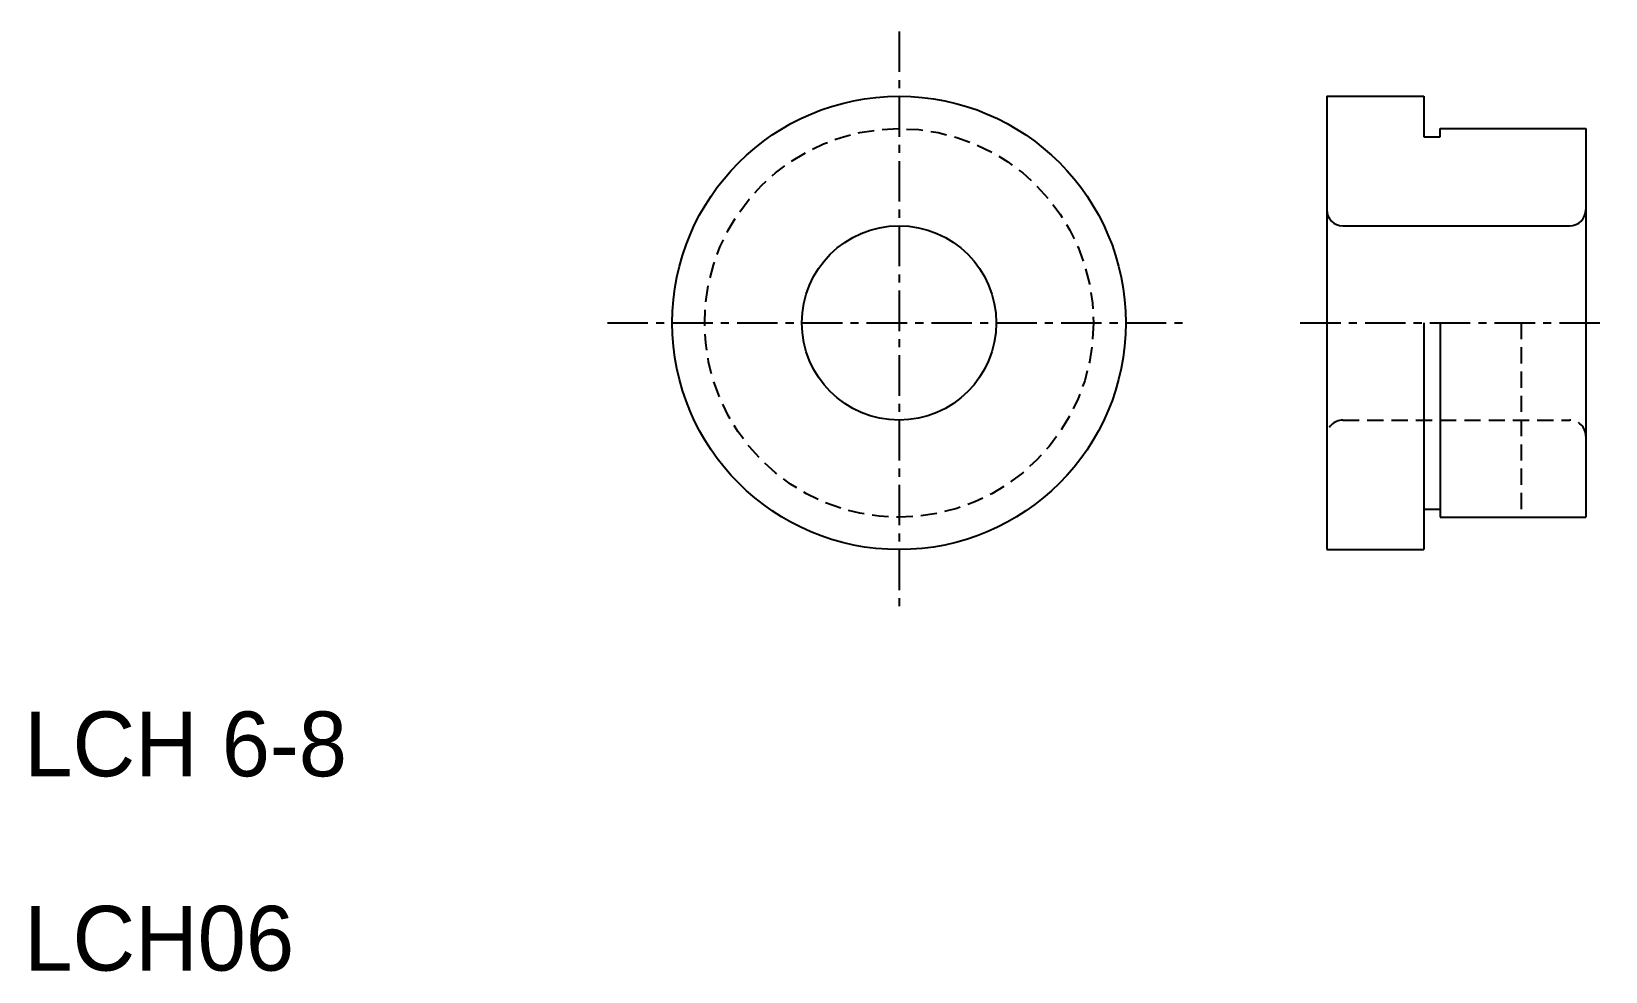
# Model space of a CAD drawing. Extents: x 10.2 to 58.8, y 10 to 39.
import ezdxf

# ---------------------------------------------------------------- set-up
doc = ezdxf.new("R2010")
doc.units = 0
doc.linetypes.add('CENTER', pattern=[2, 1.25, -0.25, 0.25, -0.25])
doc.linetypes.add('DASHED', pattern=[0.75, 0.5, -0.25])
doc.layers.get('0').update_dxf_attribs({"linetype": 'CONTINUOUS'})
doc.layers.add('CENTER', color=1, linetype='CENTER')

msp = doc.modelspace()

# ---------------------------------------------------------------- linework, layer by layer
at = {"color": 7, "linetype": 'CONTINUOUS'}
for p, q in [((50.202, 37), (50.202, 23)), ((50.202, 37), (53.202, 37)), ((50.952, 37), (50.952, 37)), ((51.702, 37), (51.702, 37)), ((53.202, 37), (53.202, 35.75)), ((53.702, 36), (58.202, 36)), ((53.702, 35.75), (53.702, 36)), ((58.202, 36), (58.202, 24)), ((53.202, 35.75), (53.702, 35.75)), ((50.702, 33), (57.702, 33)), ((53.202, 30), (53.202, 23)), ((53.702, 30), (53.702, 24)), ((53.202, 24.25), (53.702, 24.25)), ((53.702, 24), (58.202, 24)), ((50.202, 23), (53.202, 23))]:
    msp.add_line(p, q, dxfattribs=at)
at = {"color": 3, "linetype": 'DASHED'}
for p, q in [((56.202, 30), (56.202, 24)), ((50.702, 27), (57.702, 27))]:
    msp.add_line(p, q, dxfattribs=at)
at = {"color": 7, "linetype": 'CONTINUOUS'}
for radius in [7, 3]:
    msp.add_circle((37, 30), radius, dxfattribs=at)
at = {"color": 3, "linetype": 'DASHED'}
msp.add_circle((37, 30), 6, dxfattribs=at)
at = {"color": 7, "linetype": 'CONTINUOUS'}
for centre, start, end in [((50.702, 33.5), 180, 270), ((57.702, 33.5), 270, 0)]:
    msp.add_arc(centre, 0.5, start, end, dxfattribs=at)
at = {"color": 3, "linetype": 'DASHED'}
for centre, start, end in [((50.702, 26.5), 90, 180), ((57.702, 26.5), 0, 90)]:
    msp.add_arc(centre, 0.5, start, end, dxfattribs=at)
at = {"layer": 'CENTER', "color": 1, "linetype": 'CENTER'}
for p, q in [((37, 39), (37, 21)), ((28, 30), (46, 30)), ((49.384, 30), (58.808, 30))]:
    msp.add_line(p, q, dxfattribs=at)

# ---------------------------------------------------------------- texts
at = {"color": 7, "linetype": 'CONTINUOUS'}
for s, p in [('LCH 6-8', (10, 16)), ('LCH06', (10, 10))]:
    msp.add_text(s, height=2, dxfattribs=at).set_placement(p)

doc.saveas('drawing.dxf')
